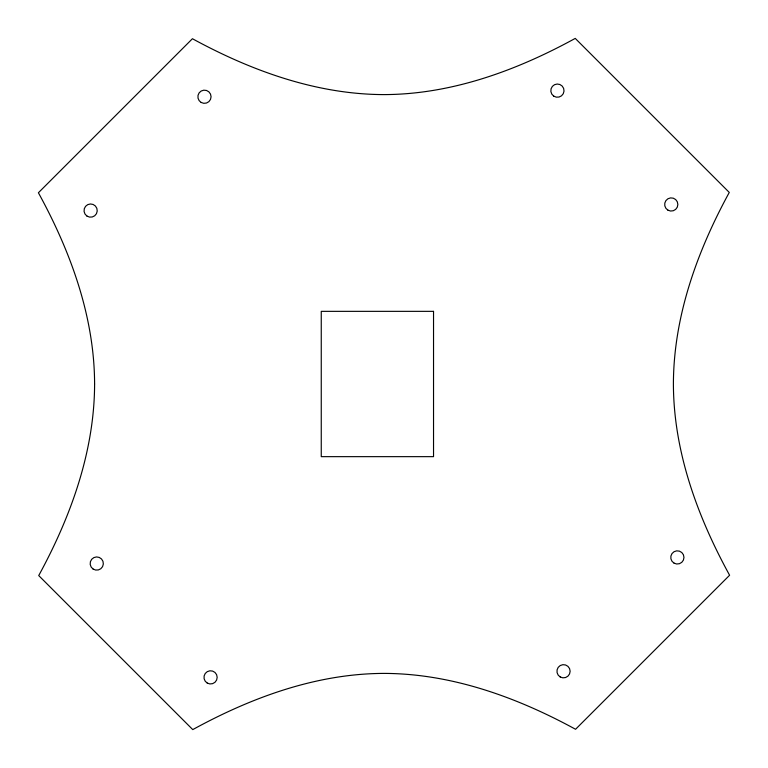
<?xml version="1.0" encoding="UTF-8"?>
<svg xmlns="http://www.w3.org/2000/svg" width="768" height="768" viewBox="0 0 768 768"><rect width="100%" height="100%" fill="white"/><g stroke="black" fill="none" stroke-linecap="round" stroke-linejoin="round"><path stroke-width="1.15" d="M94.598 384C94.445 451.594 70.742 516.845 38.726 575.568L192.758 729.6C251.338 697.488 316.464 673.565 384 673.402C451.594 673.555 516.845 697.258 575.568 729.274L729.6 575.242C697.488 516.662 673.565 451.536 673.402 384C673.555 316.406 697.258 251.155 729.274 192.432L575.242 38.4C516.662 70.512 451.536 94.435 384 94.598C316.406 94.445 251.155 70.742 192.432 38.726L38.4 192.758C70.512 251.338 94.435 316.464 94.598 384M433.536 311.347L321.254 311.347L321.254 456.653L433.536 456.653L433.536 311.347M207.274 683.088A6.605 6.605 0 0 0 217.181 677.366A6.605 6.605 0 0 0 207.274 671.645A6.605 6.605 0 0 0 207.274 683.088M93.043 569.002A6.605 6.605 0 0 0 103.334 564A6.605 6.605 0 0 0 93.859 557.597A6.605 6.605 0 0 0 93.043 569.002M674.064 563.146A6.605 6.605 0 0 0 683.971 557.424A6.605 6.605 0 0 0 674.064 551.702A6.605 6.605 0 0 0 674.064 563.146M560.227 676.973A6.605 6.605 0 0 0 570.134 671.261A6.605 6.605 0 0 0 560.227 665.539A6.605 6.605 0 0 0 560.227 676.973M667.958 210.182A6.605 6.605 0 0 0 677.866 204.47A6.605 6.605 0 0 0 667.958 198.749A6.605 6.605 0 0 0 667.958 210.182M553.718 96.106A6.605 6.605 0 0 0 564.01 91.104A6.605 6.605 0 0 0 554.534 84.691A6.605 6.605 0 0 0 553.718 96.106M86.928 216.048A6.605 6.605 0 0 0 97.219 211.046A6.605 6.605 0 0 0 87.744 204.634A6.605 6.605 0 0 0 86.928 216.048M201.168 102.461A6.605 6.605 0 0 0 211.075 96.739A6.605 6.605 0 0 0 201.168 91.027A6.605 6.605 0 0 0 201.168 102.461"/></g></svg>
